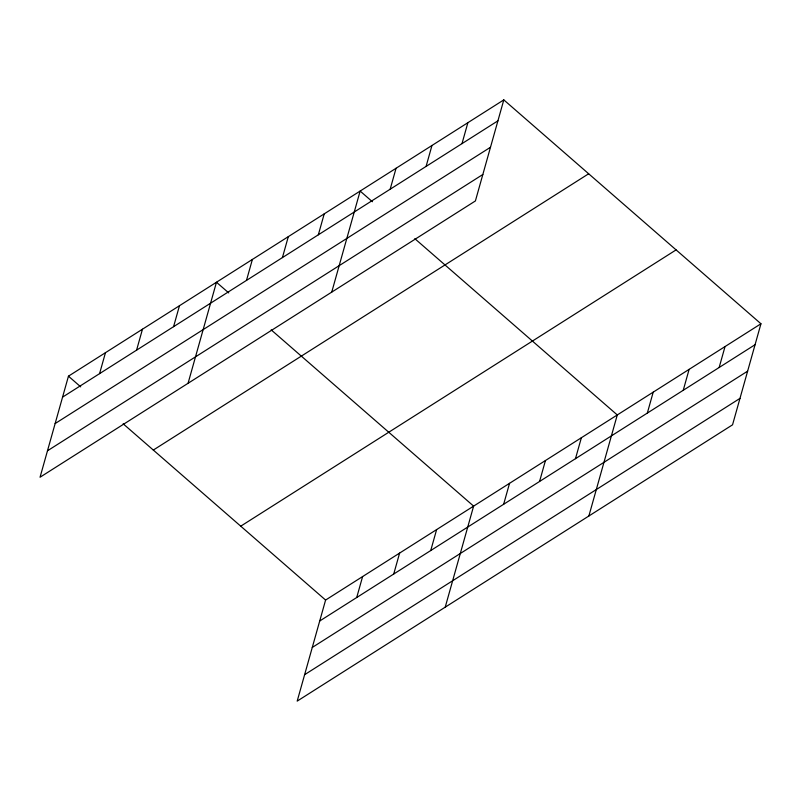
<?xml version="1.0" encoding="UTF-8"?>
<svg xmlns="http://www.w3.org/2000/svg" width="801" height="801" viewBox="0 0 801 801"><rect width="100%" height="100%" fill="white"/><g stroke="black" fill="none" stroke-linecap="round" stroke-linejoin="round"><path stroke-width="1.2" d="M503.809 99.885L68.455 376.18L40.05 477.226L475.404 200.941L503.809 99.885L760.95 323.774L732.545 424.82L297.191 701.115L325.596 600.059L760.95 323.774M99.574 373.636L105.462 352.69M136.581 350.157L142.468 329.211M173.577 326.668L179.464 305.722M188.065 383.289L216.47 282.242L228.736 292.916M246.498 280.39L252.385 259.444M282.423 257.592L288.31 236.655M318.337 234.803L324.225 213.857M331.734 292.115L360.14 191.059L372.395 201.732M390.167 189.216L396.054 168.27M426.082 166.418L431.969 145.472M461.997 143.629L467.884 122.683M356.715 597.526L362.603 576.58M393.722 574.037L399.609 553.09M430.728 550.557L436.615 529.611M445.216 607.178L473.621 506.122L271.159 329.852M503.649 504.28L509.536 483.333M539.564 481.481L545.451 460.535M575.478 458.683L581.366 437.736M588.875 515.994L617.281 414.948L414.828 238.678M647.318 413.096L653.205 392.15M683.233 390.307L689.12 369.361M719.148 367.509L725.035 346.563M62.568 397.126L497.922 120.831M55.139 423.559L490.482 147.264M47.479 450.793L482.833 174.498M153.311 450.062L588.665 173.767M240.741 526.177L676.094 249.892M319.709 621.005L755.063 344.71M312.28 647.448L747.633 371.153M304.63 674.682L739.974 398.387M68.455 376.18L80.711 386.853M123.144 423.789L325.596 600.059"/></g></svg>
